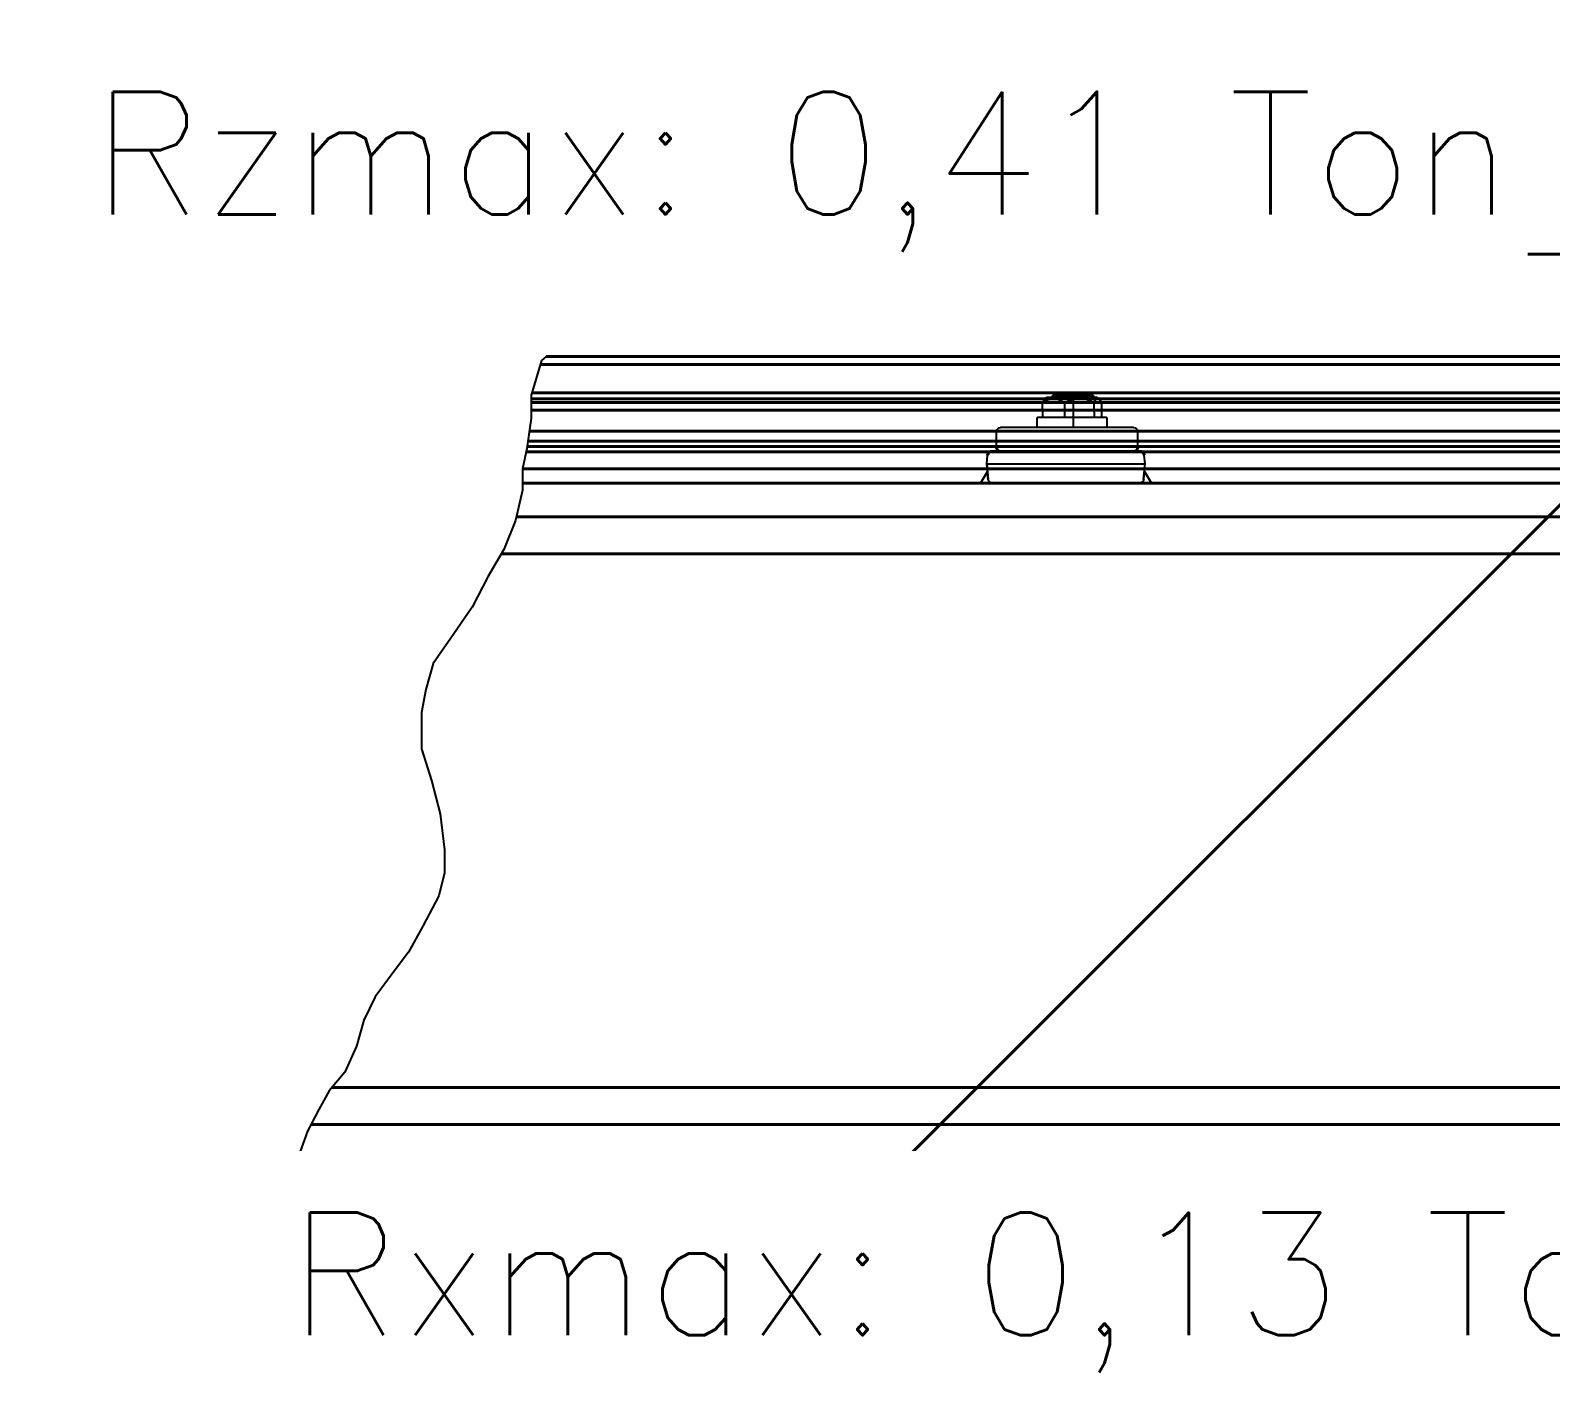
# Model space of a CAD drawing. Header units: centimetres. Extents: x 470464 to 524273, y 49611 to 59074.
# Drawn here: x 504069.6 to 504143.8, y 51193.4 to 51260.2 of the extents above; entities that cross this region are included whole.
import ezdxf

# ---------------------------------------------------------------- set-up
doc = ezdxf.new("R2010")
doc.units = ezdxf.units.CM
doc.header["$MEASUREMENT"] = 0
doc.layers.add('S-COLS-CONC', color=4, linetype='Continuous', lineweight=40)
doc.layers.add('vinç', color=7, linetype='Continuous')
doc.styles.get("Standard").update_dxf_attribs({"font": 'ROMANS.SHX'})

# ---------------------------------------------------------------- blocks, each defined once
blk = doc.blocks.new('tyrmnjytk')
at = {"layer": 'S-COLS-CONC'}
h = blk.add_hatch(color=2, dxfattribs=at)
h.dxf.hatch_style = 1
h.paths.add_polyline_path([(-18654.907, 1043.426), (-18654.135, 1038.802), (-18653.364, 1043.426)])
at = {"layer": 'S-COLS-CONC', "color": 2}
for p, q in [((-18654.135, 1043.426), (-18654.135, 1106.152)), ((-18654.135, 1038.802), (-18654.907, 1043.426)), ((-18654.907, 1043.426), (-18653.364, 1043.426)), ((-18654.135, 1038.802), (-18653.364, 1043.426))]:
    blk.add_line(p, q, dxfattribs=at)

msp = doc.modelspace()

# ---------------------------------------------------------------- hatches: boundary and pattern name
h = msp.add_hatch(color=2)
h.dxf.hatch_style = 1
edge = h.paths.add_edge_path(flags=17)
edge.add_ellipse((504116.57, 51238.289), major_axis=(0, -0.2), ratio=1, start_angle=275, end_angle=360, ccw=False)
edge.add_line((504116.371, 51238.271), (504116.337, 51238.653))
edge.add_line((504116.337, 51238.653), (504115.987, 51238.089))
edge.add_line((504115.987, 51238.089), (504116.57, 51238.089))
edge = h.paths.add_edge_path(flags=17)
edge.add_line((504116.371, 51238.271), (504116.337, 51238.653))
edge.add_line((504116.337, 51238.653), (504115.987, 51238.089))
edge.add_line((504115.987, 51238.089), (504116.57, 51238.089))
h = msp.add_hatch(color=2)
h.dxf.hatch_style = 1
edge = h.paths.add_edge_path(flags=17)
edge.add_ellipse((504123.768, 51238.289), major_axis=(0, -0.2), ratio=1, start_angle=0, end_angle=85)
edge.add_line((504123.968, 51238.271), (504124.001, 51238.653))
edge.add_line((504124.001, 51238.653), (504124.352, 51238.089))
edge.add_line((504124.352, 51238.089), (504123.768, 51238.089))
edge = h.paths.add_edge_path(flags=17)
edge.add_line((504123.968, 51238.271), (504124.001, 51238.653))
edge.add_line((504124.001, 51238.653), (504124.352, 51238.089))
edge.add_line((504124.352, 51238.089), (504123.768, 51238.089))

# ---------------------------------------------------------------- linework, layer by layer
at = {"color": 2}
for p, q in [((504119.013, 51242), (504119.018, 51241.305)), ((504119.112, 51242.17), (504119.223, 51242.291)), ((504119.223, 51242.291), (504121.457, 51242.291)), ((504119.515, 51242.353), (504119.615, 51242.453)), ((504119.515, 51242.291), (504119.515, 51242.353)), ((504121.515, 51242.353), (504119.515, 51242.353)), ((504121.415, 51242.453), (504119.615, 51242.453)), ((504120.092, 51242.015), (504120.098, 51241.305)), ((504121.415, 51242.453), (504121.515, 51242.353)), ((504121.457, 51242.291), (504121.702, 51242.291)), ((504121.515, 51242.353), (504121.515, 51242.291)), ((504121.535, 51242.024), (504121.541, 51241.305)), ((504121.702, 51242.291), (504121.792, 51242.196)), ((504121.898, 51242.018), (504121.904, 51241.305)), ((504118.765, 51240.816), (504118.761, 51241.305)), ((504121.825, 51241.305), (504118.761, 51241.305)), ((504122.161, 51241.305), (504121.825, 51241.305)), ((504122.161, 51241.305), (504122.165, 51240.805)), ((504116.776, 51239.845), (504116.776, 51240.622)), ((504123.443, 51240.805), (504116.975, 51240.805)), ((504123.476, 51240.805), (504123.443, 51240.805)), ((504123.676, 51239.845), (504123.676, 51240.622)), ((504116.304, 51239.034), (504116.342, 51239.463)), ((504116.304, 51239.034), (504116.305, 51239.034)), ((504116.371, 51238.271), (504116.304, 51239.034)), ((504116.305, 51239.034), (504116.372, 51238.271)), ((504116.305, 51239.034), (504124.032, 51239.034)), ((504123.965, 51238.271), (504124.032, 51239.034)), ((504124.032, 51239.034), (504123.995, 51239.463)), ((504116.337, 51238.653), (504115.987, 51238.089)), ((504115.987, 51238.089), (504116.337, 51238.653)), ((504123.968, 51238.271), (504124.001, 51238.653)), ((504124.001, 51238.653), (504124.352, 51238.089)), ((504124.352, 51238.089), (504124.001, 51238.653)), ((504115.987, 51238.089), (504116.57, 51238.089)), ((504116.57, 51238.089), (504115.987, 51238.089)), ((504123.768, 51238.089), (504116.57, 51238.089)), ((504124.352, 51238.089), (504123.768, 51238.089)), ((504123.768, 51238.089), (504124.352, 51238.089))]:
    msp.add_line(p, q, dxfattribs=at)
at = {"color": 2, "ltscale": 0.08}
msp.add_line((504120.515, 51242.453), (504120.515, 51240.805), dxfattribs=at)
at = {"color": 2, "extrusion": (0, 0, -1)}
for centre, start, end in [((-504116.975, 51240.605), 5, 90), ((-504123.476, 51240.605), 90, 175)]:
    msp.add_arc(centre, 0.2, start, end, dxfattribs=at)
for centre, major_axis, start_param, end_param in [((504116.57, 51238.289), (0, 0.2), 3.141593, 4.625123), ((504123.768, 51238.289), (0, -0.2), 4.799655, 6.283185)]:
    msp.add_ellipse(centre, major_axis=major_axis, ratio=1, start_param=start_param, end_param=end_param, dxfattribs=at)
at = {"color": 2}
for points in [[(504119.013, 51242), (504119.176, 51242.126), (504119.359, 51242.222), (504119.742, 51242.227), (504119.925, 51242.137), (504120.092, 51242.015)], [(504120.092, 51242.015), (504120.311, 51242.139), (504120.556, 51242.234), (504121.067, 51242.238), (504121.312, 51242.147), (504121.535, 51242.024)], [(504121.535, 51242.024), (504121.59, 51242.146), (504121.651, 51242.239), (504121.779, 51242.237), (504121.842, 51242.143), (504121.898, 51242.018)]]:
    msp.add_open_spline(points, degree=3, knots=[0, 0, 0, 0, 0.5, 0.5, 1, 1, 1, 1], dxfattribs=at)
msp.add_open_spline([(504119.113, 51242.17), (504119.078, 51242.132), (504119.044, 51242.072), (504119.013, 51242)], degree=3, dxfattribs=at)
at = {"layer": 'S-COLS-CONC', "color": 2}
for p, q in [((504156.859, 51244.289), (504094.774, 51244.289)), ((504156.359, 51243.889), (504094.478, 51243.889)), ((504156.359, 51242.22), (504094.043, 51242.22)), ((504156.359, 51242.03), (504094.043, 51242.03)), ((504156.359, 51242.505), (504094.074, 51242.505)), ((504156.359, 51241.651), (504094.043, 51241.651)), ((504156.359, 51240.636), (504093.952, 51240.636)), ((504156.359, 51239.889), (504093.846, 51239.889)), ((504156.359, 51240.149), (504093.883, 51240.149)), ((504156.359, 51239.62), (504093.795, 51239.62)), ((504116.541, 51239.645), (504123.795, 51239.645)), ((504385.057, 51238.789), (504093.619, 51238.789)), ((504156.859, 51238.789), (504093.619, 51238.789)), ((504093.619, 51238.089), (504385.057, 51238.089)), ((504093.619, 51238.089), (504385.057, 51238.089)), ((504093.309, 51236.439), (504384.747, 51236.439)), ((504092.581, 51234.639), (504384.019, 51234.639)), ((504084.294, 51208.539), (504375.732, 51208.539)), ((504083.281, 51206.739), (504374.719, 51206.739)), ((504082.686, 51205.089), (504374.123, 51205.089))]:
    msp.add_line(p, q, dxfattribs=at)
for centre, start, end in [((504116.976, 51239.845), 180, 270), ((504123.476, 51239.845), 270, 0), ((504116.541, 51239.445), 90, 174.99942), ((504123.795, 51239.445), 4.93742, 90)]:
    msp.add_arc(centre, 0.2, start, end, dxfattribs=at)
at = {"layer": 'vinç', "color": 2}
for p, q in [((504094.774, 51244.289), (504094.537, 51244.091)), ((504094.537, 51244.091), (504094.043, 51242.397)), ((504094.043, 51242.397), (504094.043, 51241.268)), ((504094.043, 51241.268), (504093.831, 51239.786)), ((504093.831, 51239.786), (504093.619, 51238.798)), ((504093.619, 51238.798), (504093.619, 51237.74)), ((504093.619, 51237.74), (504093.266, 51236.258)), ((504093.266, 51236.258), (504092.702, 51234.847)), ((504092.702, 51234.847), (504091.926, 51233.506)), ((504091.926, 51233.506), (504091.149, 51232.024)), ((504091.149, 51232.024), (504090.232, 51230.683)), ((504090.232, 51230.683), (504089.244, 51229.272)), ((504089.244, 51229.272), (504088.891, 51228.002)), ((504088.891, 51228.002), (504088.679, 51226.873)), ((504088.679, 51226.873), (504088.679, 51225.108)), ((504088.679, 51225.108), (504089.173, 51223.556)), ((504089.173, 51223.556), (504089.597, 51221.933)), ((504089.597, 51221.933), (504089.809, 51220.169)), ((504089.809, 51220.169), (504089.809, 51219.04)), ((504089.809, 51219.04), (504089.526, 51217.911)), ((504089.526, 51217.911), (504088.75, 51216.429)), ((504088.75, 51216.429), (504088.044, 51215.159)), ((504088.044, 51215.159), (504087.339, 51214.241)), ((504087.339, 51214.241), (504086.421, 51212.971)), ((504086.421, 51212.971), (504085.857, 51211.842)), ((504085.857, 51211.842), (504085.504, 51210.572)), ((504085.504, 51210.572), (504084.939, 51209.302)), ((504084.939, 51209.302), (504084.163, 51208.384)), ((504084.163, 51208.384), (504083.669, 51207.467)), ((504083.669, 51207.467), (504083.105, 51206.408)), ((504083.105, 51206.408), (504082.752, 51205.42)), ((504082.752, 51205.42), (504082.686, 51205.089))]:
    msp.add_line(p, q, dxfattribs=at)

# ---------------------------------------------------------------- block references
at = {"layer": 'S-COLS-CONC', "color": 2, "yscale": 0.9317000000000002, "zscale": 0.9317000000000002}
for p, xscale, rotation in [((505124.416, 33869.231), -0.9317000000000002, 89.99999999999946), ((517130.496, 39644.107), -0.9317000000000003, 135.0000000000004)]:
    msp.add_blockref('tyrmnjytk', p, dxfattribs=dict(at, xscale=xscale, rotation=rotation))

# ---------------------------------------------------------------- next in the draw order: texts
at = {"layer": 'S-COLS-CONC', "color": 2, "char_height": 6, "width": 67.16533, "attachment_point": 1, "bg_fill": 2}
for s, insert in [('Rzmax: 0,41 Ton', (504072.57, 51257.224)), ('Rxmax: 0,13 Ton', (504082.2, 51202.436))]:
    msp.add_mtext(s, dxfattribs=dict(at, insert=insert))

doc.saveas('drawing.dxf')
